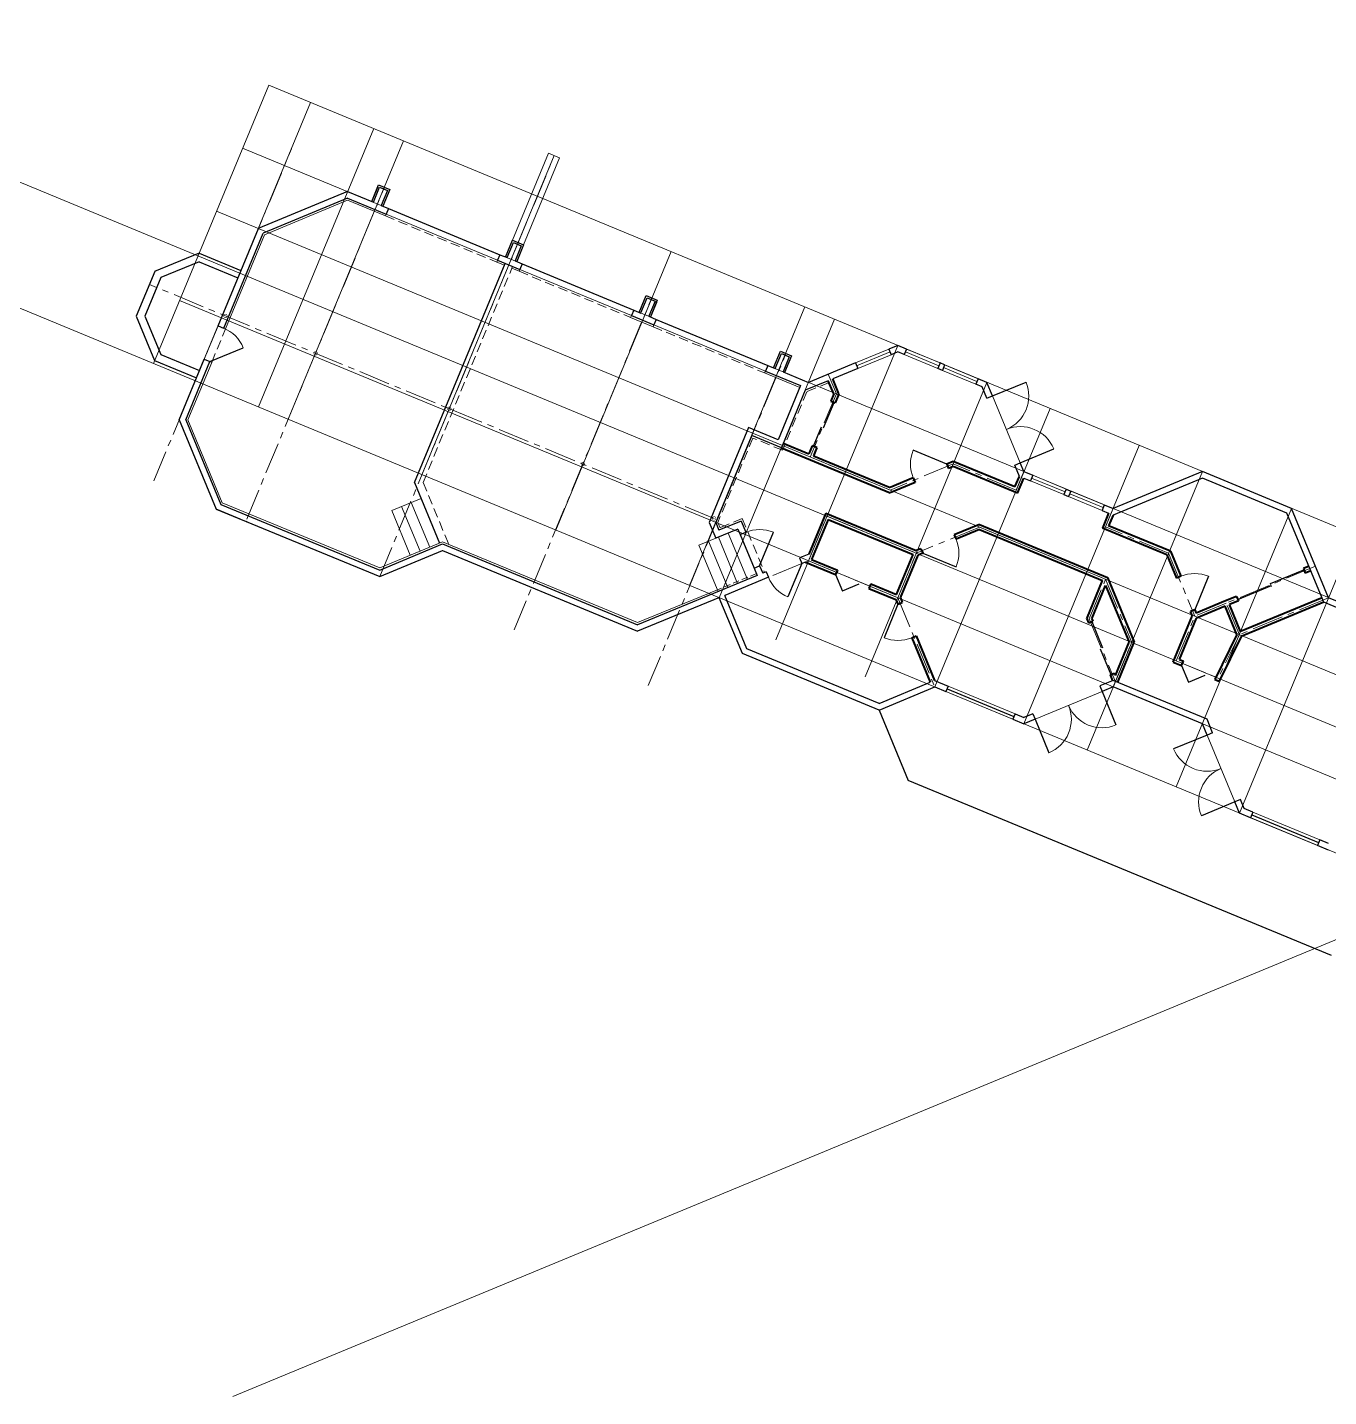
# Model space of a CAD drawing. Header units: inches. Extents: x 2775 to 35798, y 1675 to 10350.
# Drawn here: x 25642 to 26936, y 5112 to 6474 of the extents above; entities that cross this region are included whole.
import ezdxf

# ---------------------------------------------------------------- set-up
doc = ezdxf.new("R2010")
doc.units = ezdxf.units.IN
doc.header["$LTSCALE"] = 0.5
doc.header["$MEASUREMENT"] = 0
doc.linetypes.add('CENTER', pattern=[2, 1.25, -0.25, 0.25, -0.25])
doc.linetypes.add('HIDDEN', pattern=[0.375, 0.25, -0.125])
for name, color, linetype, lineweight in [('BALCONY', 3, 'CONTINUOUS', 30), ('DOORS', 7, 'CONTINUOUS', 30), ('FOUNDATION', 7, 'CONTINUOUS', 30), ('GRID', 1, 'CENTER', 20), ('INT WALLS', 7, 'CONTINUOUS', 40), ('LAYOUT', 6, 'CONTINUOUS', 9), ('STAIRS', 7, 'CONTINUOUS', 20), ('WALLS', 7, 'CONTINUOUS', 30)]:
    doc.layers.add(name, color=color, linetype=linetype, lineweight=lineweight)
doc.layers.add('LLMASONRY', color=12, linetype='CONTINUOUS')
doc.layers.add('LLWALLS', color=5, linetype='CONTINUOUS')

msp = doc.modelspace()

# ---------------------------------------------------------------- linework, layer by layer
at = {"layer": 'BALCONY', "color": 3, "ltscale": 50}
msp.add_line((26488.85165, 5795.10771), (26517.86667, 5725.11701), dxfattribs=at)
at = {"layer": 'BALCONY', "color": 3, "ltscale": 150}
msp.add_line((26938.67818, 5550.89151), (26517.86667, 5725.11701), dxfattribs=at)
at = {"layer": 'DOORS', "lineweight": 20, "ltscale": 75}
for p, q in [((25998.78836, 6288.36078), (26109.66138, 6242.45681)), ((26131.79238, 6233.29406), (26242.66539, 6187.39009)), ((26265.00782, 6178.13981), (26375.88084, 6132.23583))]:
    msp.add_line(p, q, dxfattribs=at)
at = {"layer": 'DOORS', "lineweight": 9, "ltscale": 50}
for p, q in [((25817.89586, 6143.98522), (25831.66704, 6177.24712)), ((26498.67004, 6154.10889), (26465.41086, 6140.33112)), ((26500.96633, 6148.5657), (26467.70716, 6134.78792)), ((26547.22132, 6134.80834), (26513.95944, 6148.57958)), ((26549.51653, 6140.35198), (26516.25464, 6154.12323)), ((26585.10291, 6119.12442), (26551.84103, 6132.89566)), ((26587.39812, 6124.66807), (26554.13623, 6138.43931)), ((26629.33748, 6041.03997), (26601.76489, 6107.55126)), ((26639.44645, 6023.1138), (26672.70836, 6009.34263)), ((26641.74165, 6028.65745), (26675.00356, 6014.88628)), ((26677.32807, 6007.42996), (26710.58998, 5993.65879)), ((26679.62327, 6012.97362), (26712.88518, 5999.20244)), ((26557.6274, 5819.05174), (26624.15124, 5791.50944)), ((26555.33274, 5813.50786), (26621.85656, 5785.96558)), ((26710.61338, 5813.52322), (26644.09495, 5785.96779)), ((26842.60635, 5703.77949), (26815.03372, 5770.29077)), ((26927.08866, 5666.08641), (26860.56485, 5693.62879)), ((26924.79398, 5660.54254), (26858.27007, 5688.08497))]:
    msp.add_line(p, q, dxfattribs=at)
at = {"layer": 'DOORS', "ltscale": 50}
for p, q in [((25823.43951, 6141.69002), (25856.69693, 6155.47204)), ((26601.76489, 6107.55126), (26635.02054, 6121.33756)), ((26433.73285, 6075.64965), (26444.18016, 6100.88332)), ((26423.78321, 6057.59277), (26431.69746, 6076.70826)), ((26556.13327, 6039.76813), (26522.87318, 6053.54361)), ((26629.33748, 6041.03997), (26662.59313, 6054.82627)), ((26370.17902, 5938.64909), (26383.8439, 5971.95447)), ((26532.32606, 5951.21554), (26565.52415, 5937.46574)), ((26412.15677, 5940.81326), (26398.28822, 5907.59217)), ((26445.60038, 5929.88014), (26452.49139, 5913.25144)), ((26816.51466, 5928.15906), (26802.74778, 5894.89543)), ((26878.10963, 5920.86445), (26911.36886, 5934.64219)), ((26468.74282, 5920.29865), (26452.11411, 5913.40764)), ((26845.75431, 5905.10807), (26879.01354, 5918.88582)), ((26507.59245, 5900.37617), (26493.82566, 5867.11278)), ((26700.35823, 5883.0851), (26711.12654, 5857.10951)), ((26708.77488, 5856.16126), (26719.45978, 5830.38689)), ((26789.65214, 5839.38623), (26796.51371, 5822.82856)), ((26796.51371, 5822.82856), (26813.07138, 5829.69013)), ((26556.48183, 5816.28409), (26623.00822, 5788.74795)), ((26710.61154, 5813.52747), (26724.39898, 5780.2723)), ((26644.09058, 5785.97821), (26657.87803, 5752.72304)), ((26815.03802, 5770.29255), (26781.77836, 5756.51594)), ((26842.61684, 5703.78384), (26809.35718, 5690.00723)), ((26859.41927, 5690.8611), (26925.94566, 5663.32496))]:
    msp.add_line(p, q, dxfattribs=at)
at = {"layer": 'DOORS', "lineweight": 20, "ltscale": 50}
for p, q in [((26499.81819, 6151.3373), (26466.55901, 6137.55952)), ((26548.36892, 6137.58016), (26515.10704, 6151.3514)), ((26586.25051, 6121.89624), (26552.98863, 6135.66749)), ((26640.59406, 6025.88565), (26673.85597, 6012.11447)), ((26678.47568, 6010.20181), (26711.73759, 5996.43063)), ((26879.2402, 5918.11313), (26877.88729, 5921.39202))]:
    msp.add_line(p, q, dxfattribs=at)
at = {"layer": 'DOORS', "lineweight": 9, "ltscale": 50}
for centre, radius, start, end in [((25823.43951, 6141.69002), 36, 22.50933614, 67.50933614), ((26601.76489, 6107.55126), 36, 292.51669847, 22.51669847), ((26629.33748, 6041.03997), 36, 22.51669847, 112.51669847), ((26556.13327, 6039.76813), 35.99996, 157.50190479, 202.50190479), ((26370.17902, 5938.64909), 35.99969, 67.69210922, 112.69210922), ((26532.32606, 5951.21554), 35.93286, 337.50190479, 22.50190479), ((26412.15677, 5940.81326), 35.99969, 202.34130884, 247.34130884), ((26802.74778, 5894.89543), 35.99995, 67.51670903, 112.51670903), ((26507.59245, 5900.37617), 35.99969, 247.51670903, 292.51670903), ((26644.09365, 5785.97082), 35.99786, 292.51867229, 22.5220786), ((26710.6139, 5813.53711), 36.008, 202.49660489, 292.50933995), ((26815.04317, 5770.30103), 36.008, 202.50933234, 292.5220674), ((26842.60945, 5703.78077), 35.99786, 112.49659369, 202.5)]:
    msp.add_arc(centre, radius, start, end, dxfattribs=at)
at = {"layer": 'FOUNDATION', "color": 7, "linetype": 'Continuous', "lineweight": 20, "ltscale": 50}
for p, q in [((25960.45082, 6302.06877), (25877.89821, 6267.87215)), ((25801.67579, 6083.77012), (25835.88529, 6001.18639))]:
    msp.add_line(p, q, dxfattribs=at)
at = {"layer": 'FOUNDATION', "color": 7, "lineweight": 20, "ltscale": 50}
for p, q in [((25960.45082, 6302.06877), (25998.0233, 6286.5129)), ((25839.0805, 6174.11469), (25877.89821, 6267.87215)), ((26108.89631, 6240.60892), (26116.39196, 6237.50555)), ((26123.78347, 6234.44529), (26131.02731, 6231.44618)), ((26241.90032, 6185.5422), (26264.24276, 6176.29192)), ((25801.67579, 6083.77012), (25825.33161, 6140.90665)), ((26375.11577, 6130.38795), (26410.12122, 6115.89489)), ((25835.88529, 6001.18639), (25992.35102, 5936.46673)), ((25992.35102, 5936.46673), (26054.88469, 5962.49166)), ((26054.88469, 5962.49166), (26248.85948, 5882.08911)), ((26328.10941, 5914.78857), (26248.85948, 5882.08911))]:
    msp.add_line(p, q, dxfattribs=at)
at = {"layer": 'FOUNDATION', "lineweight": 20, "ltscale": 50}
for p, q in [((25998.78836, 6288.36078), (25998.0233, 6286.5129)), ((26109.66138, 6242.45681), (26108.89631, 6240.60892)), ((26131.79238, 6233.29406), (26131.02731, 6231.44618)), ((26242.66539, 6187.39009), (26241.90032, 6185.5422)), ((26265.00782, 6178.13981), (26264.24276, 6176.29192)), ((25823.49351, 6141.66766), (25825.34139, 6140.9026)), ((26375.88084, 6132.23583), (26375.11577, 6130.38795))]:
    msp.add_line(p, q, dxfattribs=at)
at = {"layer": 'FOUNDATION', "color": 7, "linetype": 'HIDDEN', "lineweight": 9, "ltscale": 75}
for p, q in [((25998.0233, 6286.5129), (26108.89631, 6240.60892)), ((26131.02731, 6231.44618), (26241.90032, 6185.5422)), ((26264.24276, 6176.29192), (26375.11577, 6130.38795))]:
    msp.add_line(p, q, dxfattribs=at)
at = {"layer": 'FOUNDATION', "linetype": 'Continuous', "ltscale": 50}
for p, q in [((25812.82924, 6249.57718), (25768.54989, 6231.23489)), ((25812.83004, 6240.9183), (25774.75676, 6225.14681)), ((25750.27565, 6186.94921), (25768.58235, 6142.75576)), ((25758.93483, 6186.9493), (25774.7049, 6148.87944))]:
    msp.add_line(p, q, dxfattribs=at)
at = {"layer": 'FOUNDATION', "ltscale": 50}
for p, q in [((25812.82924, 6249.57718), (25854.46521, 6232.33893)), ((25812.83004, 6240.9183), (25851.40495, 6224.9474)), ((26026.84326, 6021.46533), (26117.15776, 6239.35313)), ((25768.63378, 6231.26964), (25750.27565, 6186.94921)), ((25774.75676, 6225.14681), (25758.93483, 6186.9493)), ((25768.58235, 6142.75576), (25810.23571, 6125.51031)), ((25774.7049, 6148.87944), (25813.29598, 6132.90185))]:
    msp.add_line(p, q, dxfattribs=at)
at = {"layer": 'FOUNDATION', "linetype": 'HIDDEN', "lineweight": 9, "ltscale": 75}
for q in [(26124.54929, 6236.29287), (26061.04117, 5959.9398)]:
    msp.add_line((26035.50412, 6021.46736), q, dxfattribs=at)
at = {"layer": 'FOUNDATION', "color": 7, "linetype": 'HIDDEN', "lineweight": 20, "ltscale": 75}
for p, q in [((25825.33161, 6140.90665), (25839.0805, 6174.11469)), ((26417.01063, 6111.62182), (26392.91786, 6053.42991)), ((26363.3517, 6065.67096), (26328.61907, 5981.78032)), ((26392.91786, 6053.42991), (26363.3517, 6065.67096)), ((26328.61907, 5981.78032), (26330.83541, 5976.43403))]:
    msp.add_line(p, q, dxfattribs=at)
at = {"layer": 'FOUNDATION', "linetype": 'HIDDEN', "lineweight": 20, "ltscale": 75}
for p, q in [((26439.18979, 6120.80965), (26417.01063, 6111.62182)), ((26352.90509, 5985.54024), (26330.83541, 5976.43403)), ((26352.90509, 5985.54024), (26375.09549, 5932.01202))]:
    msp.add_line(p, q, dxfattribs=at)
at = {"layer": 'FOUNDATION', "lineweight": 20, "ltscale": 75}
msp.add_line((26057.88022, 6096.3434), (26065.27051, 6093.28013), dxfattribs=at)
at = {"layer": 'FOUNDATION', "ltscale": 10}
msp.add_line((26026.84326, 6021.46533), (26051.84532, 5961.22676), dxfattribs=at)
at = {"layer": 'FOUNDATION', "color": 7, "linetype": 'HIDDEN', "lineweight": 20, "ltscale": 50}
msp.add_line((26366.93436, 5930.8082), (26328.10941, 5914.78857), dxfattribs=at)
at = {"layer": 'GRID', "ltscale": 50}
for p, q in [((25767.82438, 6023.11147), (25904.68818, 6353.30158)), ((25992.3526, 5927.80871), (26165.8735, 6346.43574)), ((25860.16382, 5984.83678), (25997.02762, 6315.02689)), ((26324.82928, 5985.69302), (25763.3201, 6218.43857)), ((26126.0115, 5874.767), (26262.8753, 6204.95711)), ((26259.47259, 5819.48447), (26396.33639, 6149.67458)), ((26446.44344, 6109.51536), (26438.32083, 6129.10894)), ((26392.74354, 6058.23722), (26499.86303, 6013.88732)), ((26562.58541, 6039.87023), (26499.86303, 6013.88732)), ((26625.34898, 6013.89828), (26562.58541, 6039.87023)), ((26625.34417, 6013.88666), (26632.9642, 6032.29151)), ((25992.3526, 5927.80871), (25829.75216, 5995.20659)), ((26721.66263, 5995.56838), (26714.05419, 5977.19152)), ((26418.79066, 5943.55049), (26437.15224, 5987.8997)), ((26437.15224, 5987.8997), (26525.85066, 5951.17651)), ((26588.66076, 5977.12305), (26525.81433, 5951.08876)), ((26588.66076, 5977.12305), (26714.14175, 5925.17108)), ((26776.82929, 5951.2148), (26714.05419, 5977.19152)), ((26054.91206, 5953.8379), (25992.34936, 5927.80089)), ((26507.48908, 5906.82733), (26525.81433, 5951.08876)), ((26776.82929, 5951.2148), (26802.8516, 5888.44319)), ((26412.15677, 5940.81326), (26379.07698, 5927.16415)), ((26418.79066, 5943.55049), (26415.68105, 5942.26742)), ((26418.79066, 5943.55049), (26507.48908, 5906.82733)), ((26922.92047, 5938.18213), (26834.16852, 5901.41633)), ((26697.91434, 5885.9766), (26714.14175, 5925.17108)), ((26714.14175, 5925.17108), (26740.1408, 5862.45556)), ((26507.48908, 5906.82733), (26544.27773, 5818.08488)), ((26834.16852, 5901.41633), (26802.8516, 5888.44319)), ((26847.1497, 5870.10277), (26834.16852, 5901.41633)), ((26935.90165, 5906.86857), (26847.1497, 5870.10277)), ((26697.91434, 5885.9766), (26723.88343, 5823.33334)), ((26784.46445, 5844.10456), (26802.8516, 5888.44319)), ((26847.1497, 5870.10277), (26826.01626, 5826.90116)), ((26721.7281, 5818.12752), (26740.11085, 5862.52781)), ((26784.46445, 5844.10456), (26826.01626, 5826.90116))]:
    msp.add_line(p, q, dxfattribs=at)
at = {"layer": 'GRID', "color": 1, "ltscale": 50}
msp.add_line((26446.44344, 6109.51536), (26420.46181, 6046.76123), dxfattribs=at)
at = {"layer": 'INT WALLS', "ltscale": 50}
for p, q in [((26443.86654, 6109.52962), (26438.42436, 6122.65738)), ((26449.01419, 6109.51595), (26442.81273, 6124.47528)), ((26440.91874, 6102.38003), (26445.30747, 6100.56299)), ((26393.65205, 6060.43159), (26419.17596, 6049.86411)), ((26391.83502, 6056.04286), (26499.86328, 6011.31671)), ((26426.94591, 6056.21384), (26422.55719, 6058.03087)), ((26423.56469, 6048.04708), (26499.86278, 6016.45794)), ((26562.58492, 6042.44074), (26556.13327, 6039.76813)), ((26556.13327, 6039.76813), (26557.95116, 6035.37976)), ((26562.5859, 6037.29972), (26557.95116, 6035.37976)), ((26522.87409, 6025.99043), (26499.86278, 6016.45794)), ((26524.69199, 6021.60207), (26499.86328, 6011.31671)), ((26522.87409, 6025.99043), (26524.69199, 6021.60207)), ((26624.06297, 6017.00075), (26628.43264, 6027.55493)), ((26626.63499, 6010.79581), (26632.86336, 6025.83935)), ((26435.86639, 5991.00257), (26418.9315, 5950.09928)), ((26438.43808, 5984.79682), (26421.89354, 5944.83633)), ((26435.86639, 5991.00257), (26525.93819, 5953.71078)), ((26438.43808, 5984.79682), (26522.74778, 5949.89067)), ((26588.66051, 5979.69366), (26563.70534, 5969.35592)), ((26588.66051, 5979.69366), (26715.95904, 5926.98919)), ((26717.17307, 5990.93324), (26710.95114, 5975.90527)), ((26721.51979, 5989.01476), (26717.15723, 5978.47777)), ((26563.68847, 5969.39665), (26565.52323, 5964.96755)), ((26588.66102, 5974.55244), (26565.52323, 5964.96755)), ((26588.66102, 5974.55244), (26711.03887, 5923.88523)), ((26530.44898, 5955.57939), (26525.93819, 5953.71078)), ((26532.32606, 5951.21554), (26527.6323, 5949.27114)), ((26530.43156, 5955.6199), (26532.32606, 5951.21554)), ((26778.64648, 5953.03315), (26788.9615, 5928.15103)), ((26415.68105, 5942.26742), (26445.60038, 5929.88014)), ((26421.89354, 5944.83633), (26447.41741, 5934.26887)), ((26506.20323, 5909.93021), (26522.74778, 5949.89067)), ((26510.05983, 5906.82791), (26527.6323, 5949.27114)), ((26775.0183, 5949.38152), (26784.5736, 5926.332)), ((26916.46776, 5938.07979), (26910.89477, 5935.77116)), ((26695.34359, 5885.97602), (26711.03887, 5923.88523)), ((26715.95904, 5926.98919), (26742.6816, 5862.5284)), ((26788.9615, 5928.15103), (26784.5736, 5926.332)), ((26910.897, 5935.77208), (26912.7149, 5931.38372)), ((26918.28678, 5933.69189), (26912.71267, 5931.38279)), ((26478.86233, 5916.10894), (26505.67179, 5905.00922)), ((26480.67936, 5920.49767), (26506.20323, 5909.93021)), ((26700.48509, 5885.97718), (26714.14316, 5918.96587)), ((26714.14316, 5918.96587), (26737.54009, 5862.52723)), ((26505.67179, 5905.00922), (26507.59245, 5900.37617)), ((26507.59245, 5900.37617), (26511.98035, 5902.19519)), ((26510.05983, 5906.82791), (26511.98035, 5902.19519)), ((26833.25957, 5903.61051), (26804.13627, 5891.54608)), ((26832.88385, 5898.31343), (26804.68441, 5886.63172)), ((26844.5728, 5870.11703), (26832.88385, 5898.31343)), ((26844.37632, 5908.21566), (26833.25957, 5903.61051)), ((26846.19421, 5903.8273), (26837.27221, 5900.13133)), ((26848.43437, 5873.20567), (26837.27221, 5900.13133)), ((26844.37632, 5908.21566), (26846.19421, 5903.8273)), ((26929.44894, 5906.76623), (26848.43437, 5873.20567)), ((26931.16507, 5902.3357), (26848.98252, 5868.2913)), ((26695.34359, 5885.97602), (26697.09951, 5881.74034)), ((26697.09653, 5881.73911), (26701.49034, 5883.55228)), ((26700.48509, 5885.97718), (26701.49034, 5883.55228)), ((26781.36031, 5842.81924), (26800.28054, 5888.44334)), ((26787.5686, 5845.38988), (26804.66237, 5886.60969)), ((26798.35988, 5893.0764), (26800.28054, 5888.44334)), ((26802.74778, 5894.89543), (26798.43328, 5893.11001)), ((26802.74778, 5894.89543), (26804.13627, 5891.54608)), ((26844.57686, 5870.24812), (26822.77195, 5825.67387)), ((26521.37863, 5867.12081), (26525.76653, 5868.93984)), ((26521.37863, 5867.12081), (26539.78606, 5822.71797)), ((26525.76653, 5868.93984), (26544.13155, 5824.63931)), ((26723.85627, 5829.47634), (26737.54009, 5862.52723)), ((26726.21766, 5822.76265), (26742.6816, 5862.5284)), ((26848.8437, 5868.16086), (26827.16924, 5823.85329)), ((26781.36031, 5842.81924), (26789.65214, 5839.38623)), ((26787.5686, 5845.38988), (26791.47589, 5843.77217)), ((26789.65214, 5839.38623), (26791.47589, 5843.77217)), ((26718.54785, 5830.01057), (26722.89169, 5831.80312)), ((26718.54785, 5830.01057), (26720.91896, 5824.28677)), ((26718.55244, 5830.01247), (26720.92502, 5824.28928)), ((26722.89169, 5831.80312), (26723.85627, 5829.47634)), ((26822.77195, 5825.67387), (26827.16924, 5823.85329))]:
    msp.add_line(p, q, dxfattribs=at)
at = {"layer": 'INT WALLS', "color": 7, "ltscale": 50}
for p, q in [((26443.86655, 6109.49994), (26440.91874, 6102.38003)), ((26449.01419, 6109.51595), (26445.30747, 6100.56299)), ((26422.55719, 6058.03087), (26419.17596, 6049.86411)), ((26426.94591, 6056.21384), (26423.56469, 6048.04708)), ((26624.06297, 6017.00075), (26562.58492, 6042.44074)), ((26626.63499, 6010.79581), (26562.5859, 6037.29972)), ((26778.64648, 5953.03315), (26717.15723, 5978.47777)), ((26774.99717, 5949.40263), (26710.95114, 5975.90527)), ((26447.41741, 5934.26887), (26445.60038, 5929.88014)), ((26480.67936, 5920.49767), (26478.86233, 5916.10894))]:
    msp.add_line(p, q, dxfattribs=at)
at = {"layer": 'INT WALLS', "lineweight": 20, "ltscale": 50}
for p, q in [((26912.49942, 5931.89088), (26911.14652, 5935.16977)), ((26879.22095, 5918.15978), (26877.86804, 5921.43867))]:
    msp.add_line(p, q, dxfattribs=at)
at = {"layer": 'LAYOUT', "color": 1, "ltscale": 150}
for p, q in [((28359.62517, 5191.96656), (25262.97267, 6474.0509)), ((28359.6247, 6153.88417), (25846.2926, 5112.34772))]:
    msp.add_line(p, q, dxfattribs=at)
at = {"layer": 'LAYOUT', "ltscale": 50}
for p, q in [((25882.0483, 6416.71311), (25767.33511, 6139.77098)), ((25808.98909, 6122.52565), (25923.65722, 6399.48644)), ((25871.75938, 6096.5373), (25986.42751, 6373.49809)), ((25901.32552, 6084.29624), (26015.99365, 6361.25703)), ((26034.37313, 6029.21147), (26165.73501, 6346.49308)), ((26167.42075, 5974.1267), (26282.08888, 6251.08749)), ((26300.46837, 5919.04193), (26415.13649, 6196.00272)), ((26330.0345, 5906.80087), (26444.70263, 6183.76166)), ((26386.25231, 5864.98614), (26507.47293, 6157.77332)), ((26474.95071, 5828.26293), (26596.17134, 6121.05014)), ((26544.2735, 5818.10101), (26658.94163, 6095.06179)), ((26632.97191, 5781.37783), (26747.64004, 6058.33861)), ((26695.74221, 5755.38948), (26810.41034, 6032.35027)), ((26784.44062, 5718.6663), (26899.10875, 5995.62709)), ((26847.21091, 5692.67796), (26961.87904, 5969.63874))]:
    msp.add_line(p, q, dxfattribs=at)
at = {"layer": 'LAYOUT', "ltscale": 150}
for p, q in [((27198.45549, 5871.69068), (25882.0483, 6416.71311)), ((27198.50834, 5547.23281), (25218.62946, 6366.94755)), ((27198.46747, 5798.17461), (25856.05644, 6353.96321)), ((27198.47944, 5724.65853), (25830.06458, 6291.21331)), ((27198.49637, 5620.74889), (25793.32697, 6202.52088))]:
    msp.add_line(p, q, dxfattribs=at)
at = {"layer": 'LLMASONRY', "color": 7, "linetype": 'Continuous', "lineweight": 30, "ltscale": 1.5}
for p, q in [((25984.50124, 6300.76707), (25990.40703, 6315.20223)), ((25984.50222, 6300.76948), (25991.327, 6317.39501)), ((25991.3269, 6317.39476), (26002.40958, 6312.79099)), ((26002.39935, 6312.79524), (25995.52908, 6296.20129)), ((26117.54885, 6245.6823), (26124.37451, 6262.30999)), ((26124.37451, 6262.30999), (26135.45719, 6257.70622)), ((26135.44696, 6257.71047), (26128.57669, 6241.11652)), ((26250.50929, 6190.63372), (26257.33407, 6207.25925)), ((26250.50929, 6190.63372), (26256.41508, 6205.06889)), ((26257.33396, 6207.25899), (26268.41664, 6202.65523)), ((26268.41664, 6202.65523), (26261.51032, 6186.02959)), ((26267.49352, 6200.45458), (26261.53713, 6186.06794)), ((26383.97038, 6135.35119), (26390.79516, 6151.97672)), ((26390.79505, 6151.97647), (26401.87773, 6147.3727)), ((26401.87773, 6147.3727), (26394.97141, 6130.74706))]:
    msp.add_line(p, q, dxfattribs=at)
at = {"layer": 'LLWALLS', "linetype": 'Continuous', "ltscale": 0.75, "const_width": 0.5}
for points in [[(25837.27811, 6187.05893, 1), (25840.77811, 6187.05893, 1)], [(25926.84572, 6149.93183, 1), (25930.34572, 6149.93183, 1)], [(26059.82537, 6094.81177, 1), (26063.32537, 6094.81177, 1)], [(26192.64951, 6039.75616, 1), (26196.14951, 6039.75616, 1)], [(26323.07928, 5985.69302, 1), (26326.57928, 5985.69302, 1)]]:
    msp.add_lwpolyline(points, format="xyb", close=True, dxfattribs=at)
at = {"layer": 'STAIRS', "lineweight": 20, "ltscale": 50}
for p, q in [((26004.35124, 5993.48456), (26033.45508, 6005.56412)), ((26326.4835, 5966.04151), (26309.72823, 5959.12809)), ((26329.14071, 5967.1379), (26348.28779, 5920.95085)), ((26338.84694, 5971.14281), (26357.99403, 5924.95576)), ((26309.72823, 5959.12809), (26328.87532, 5912.94103)), ((26319.43447, 5963.13299), (26338.58156, 5916.94594))]:
    msp.add_line(p, q, dxfattribs=at)
at = {"layer": 'STAIRS', "lineweight": 20, "ltscale": 10}
for p, q in [((26004.35124, 5993.48456), (26022.7633, 5949.12356)), ((26014.04911, 5997.50967), (26032.45731, 5953.15796)), ((26023.74697, 6001.53477), (26042.15131, 5957.19236))]:
    msp.add_line(p, q, dxfattribs=at)
at = {"layer": 'STAIRS', "lineweight": 30, "ltscale": 50}
msp.add_line((26350.85012, 5969.60697), (26364.63641, 5936.35137), dxfattribs=at)
at = {"layer": 'WALLS', "lineweight": 20, "ltscale": 50}
for p, q in [((26124.36316, 6262.31183), (26160.17003, 6348.79711)), ((26160.17003, 6348.79711), (26171.25822, 6344.20634)), ((26135.4416, 6257.69752), (26171.25822, 6344.20634))]:
    msp.add_line(p, q, dxfattribs=at)
at = {"layer": 'WALLS', "color": 4, "linetype": 'Continuous', "ltscale": 50}
for p, q in [((25960.45001, 6310.72765), (25871.69765, 6273.96285)), ((25960.45062, 6304.23349), (25876.36729, 6269.40279)), ((25792.98976, 6083.83485), (25829.76334, 5995.06127)), ((25799.51107, 6083.76992), (25834.3548, 5999.65511))]:
    msp.add_line(p, q, dxfattribs=at)
at = {"layer": 'WALLS', "color": 4, "ltscale": 50}
for p, q in [((25960.45001, 6310.72765), (25986.06951, 6300.12059)), ((25986.07986, 6300.1456), (25992.27396, 6315.10636)), ((25992.27396, 6315.10636), (26000.12747, 6311.85483)), ((26000.12747, 6311.85483), (25993.93337, 6296.89407)), ((25960.45062, 6304.23349), (25998.78836, 6288.36078)), ((25993.92301, 6296.86906), (26001.08356, 6293.90443)), ((26001.08356, 6293.90443), (25998.78836, 6288.36078)), ((25831.71126, 6177.22882), (25871.77453, 6273.9947)), ((25837.25491, 6174.93362), (25876.36729, 6269.40279)), ((26119.12748, 6245.06083), (26125.32158, 6260.02159)), ((26125.32158, 6260.02159), (26133.17508, 6256.77006)), ((26133.17508, 6256.77006), (26126.98098, 6241.8093)), ((26111.95657, 6248.00046), (26109.66138, 6242.45681)), ((26109.66138, 6242.45681), (26131.79238, 6233.29406)), ((26111.95657, 6248.00046), (26119.11712, 6245.03582)), ((26126.97063, 6241.78429), (26134.08758, 6238.83771)), ((26134.08758, 6238.83771), (26131.79238, 6233.29406)), ((26252.08693, 6190.00984), (26258.28103, 6204.9706)), ((26258.28103, 6204.9706), (26266.13453, 6201.71906)), ((26266.13453, 6201.71906), (26259.94043, 6186.75831)), ((26244.96059, 6192.93374), (26242.66539, 6187.39009)), ((26242.66539, 6187.39009), (26265.00782, 6178.13981)), ((26244.96059, 6192.93374), (26252.07754, 6189.98716)), ((26259.93104, 6186.73563), (26267.30302, 6183.68346)), ((26267.30302, 6183.68346), (26265.00782, 6178.13981)), ((25831.66704, 6177.24712), (25837.21069, 6174.95193)), ((26507.4772, 6157.7573), (26498.67004, 6154.10889)), ((26516.25464, 6154.12323), (26507.4772, 6157.7573)), ((25793.05528, 6083.86199), (25817.94008, 6143.96691)), ((25799.51107, 6083.76992), (25823.48373, 6141.67171)), ((25817.89586, 6143.98522), (25823.43951, 6141.69002)), ((26385.54802, 6134.72731), (26391.74212, 6149.68807)), ((26391.74212, 6149.68807), (26399.59562, 6146.43654)), ((26399.59562, 6146.43654), (26393.40152, 6131.47578)), ((26507.47784, 6151.26312), (26500.96633, 6148.5657)), ((26513.95944, 6148.57958), (26507.47784, 6151.26312)), ((26378.17604, 6137.77948), (26375.88084, 6132.23583)), ((26375.88084, 6132.23583), (26410.88629, 6117.74277)), ((26378.17604, 6137.77948), (26385.54802, 6134.72731)), ((26393.40152, 6131.47578), (26418.72513, 6120.99122)), ((26465.41086, 6140.33112), (26418.72519, 6120.99135)), ((26467.70716, 6134.78792), (26442.81273, 6124.47528)), ((26551.84103, 6132.89566), (26547.22132, 6134.80834)), ((26554.13623, 6138.43931), (26549.51653, 6140.35198)), ((26410.88629, 6117.74277), (26388.58658, 6063.8817)), ((26438.42436, 6122.65738), (26415.4797, 6113.15244)), ((26591.58452, 6116.44087), (26585.10291, 6119.12442)), ((26596.17556, 6121.03399), (26587.39812, 6124.66807)), ((26596.22228, 6105.25355), (26591.58452, 6116.44087)), ((26601.76489, 6107.55126), (26596.17556, 6121.03399)), ((26415.4797, 6113.15244), (26391.83504, 6056.04286)), ((26596.22228, 6105.25355), (26601.76489, 6107.55126)), ((26359.02043, 6076.12276), (26319.9597, 5981.77836)), ((26388.58658, 6063.8817), (26359.02043, 6076.12276)), ((26362.26888, 6068.28391), (26326.45424, 5981.77986)), ((26391.83502, 6056.04286), (26362.26888, 6068.28391)), ((26623.79487, 6038.74226), (26629.33748, 6041.03997)), ((26628.43264, 6027.55493), (26623.79487, 6038.74226)), ((26632.96419, 6032.29155), (26629.33748, 6041.03997)), ((26632.86336, 6025.83935), (26639.44645, 6023.1138)), ((26632.9642, 6032.29151), (26641.74165, 6028.65745)), ((26810.41515, 6025.84003), (26721.51979, 5989.01476)), ((26810.41461, 6032.33426), (26721.66263, 5995.56838)), ((26899.11302, 5995.61108), (26810.41458, 6032.33418)), ((26894.52199, 5991.01795), (26810.41515, 6025.84003)), ((26672.70836, 6009.34263), (26677.32807, 6007.42996)), ((26675.00356, 6014.88628), (26679.62327, 6012.97362)), ((25829.76334, 5995.06127), (25992.3526, 5927.80871)), ((25834.3548, 5999.65511), (25992.35337, 5934.30142)), ((26710.58998, 5993.65879), (26717.17307, 5990.93324)), ((26712.88518, 5999.20244), (26721.66263, 5995.56838)), ((26935.90165, 5906.86857), (26899.11302, 5995.61108)), ((26319.9597, 5981.77836), (26326.48731, 5966.03231)), ((26326.45422, 5981.77987), (26329.7322, 5973.87264)), ((26351.80188, 5982.97885), (26329.7322, 5973.87264)), ((26351.80188, 5982.97885), (26356.39273, 5971.90469)), ((26931.31062, 5902.27545), (26894.52199, 5991.01795)), ((26348.55318, 5975.14772), (26326.4835, 5966.04151)), ((26348.55318, 5975.14772), (26350.85012, 5969.60697)), ((26350.85012, 5969.60697), (26356.39273, 5971.90469)), ((25992.34936, 5927.80089), (26054.91206, 5953.8379)), ((25992.35337, 5934.30142), (26054.88623, 5960.32602)), ((26054.88623, 5960.32602), (26248.85774, 5879.92483)), ((26054.89087, 5953.82909), (26248.8525, 5873.43199)), ((26364.63641, 5936.35137), (26370.17902, 5938.64909)), ((26370.17902, 5938.64909), (26373.24669, 5931.24918)), ((26412.37313, 5947.39322), (26409.86825, 5946.35968)), ((26409.86825, 5946.35968), (26412.15677, 5940.81326)), ((26415.68105, 5942.26742), (26412.15677, 5940.81326)), ((26418.9315, 5950.09928), (26412.37313, 5947.39322)), ((26367.70026, 5928.96067), (26248.85774, 5879.92483)), ((26379.07698, 5927.16415), (26335.53362, 5909.19765)), ((26364.63641, 5936.35137), (26367.70026, 5928.96067)), ((26376.78847, 5932.71057), (26373.24667, 5931.24918)), ((26376.78847, 5932.71057), (26379.07698, 5927.16415)), ((26330.11145, 5906.9604), (26248.8525, 5873.43199)), ((26353.00161, 5851.35275), (26330.03873, 5906.78474)), ((26357.59349, 5855.94552), (26335.53362, 5909.19765)), ((27024.74626, 5863.59097), (26931.16507, 5902.3357)), ((27024.60007, 5870.14541), (26935.90165, 5906.86857)), ((26488.85018, 5801.60224), (26357.59349, 5855.94552)), ((26488.85165, 5795.10771), (26353.00161, 5851.35275)), ((26488.85018, 5801.60224), (26539.78606, 5822.71797)), ((26488.85165, 5795.10771), (26544.27773, 5818.08488)), ((26544.13155, 5824.63931), (26557.6274, 5819.05174)), ((26544.27773, 5818.08488), (26555.33272, 5813.50787)), ((26557.62917, 5819.05602), (26555.33449, 5813.51216)), ((26708.31577, 5819.07089), (26710.61154, 5813.52747)), ((26721.72746, 5824.62169), (26708.31755, 5819.0666)), ((26721.7281, 5818.12752), (26710.61338, 5813.52322)), ((26815.01756, 5785.99748), (26721.72746, 5824.62169)), ((26810.42652, 5781.40436), (26721.7281, 5818.12752)), ((26624.15556, 5791.51988), (26621.86088, 5785.97602)), ((26624.15124, 5791.50944), (26632.97555, 5787.85599)), ((26641.79911, 5791.51117), (26632.97555, 5787.85599)), ((26641.79481, 5791.52162), (26644.09058, 5785.97821)), ((26621.85656, 5785.96558), (26632.97619, 5781.36181)), ((26644.09495, 5785.96779), (26632.97619, 5781.36181)), ((26815.03372, 5770.29077), (26810.42652, 5781.40436)), ((26820.57607, 5772.5891), (26815.01756, 5785.99748)), ((26820.58041, 5772.59078), (26815.03802, 5770.29255)), ((26848.15924, 5706.08207), (26842.61684, 5703.78384)), ((26851.80622, 5697.25507), (26848.14874, 5706.07772)), ((26847.21519, 5692.66195), (26842.60635, 5703.77949)), ((26858.27007, 5688.08497), (26847.21519, 5692.66195)), ((26860.56485, 5693.62879), (26851.80622, 5697.25507)), ((26860.56661, 5693.63304), (26858.27193, 5688.08917)), ((26927.093, 5666.09689), (26924.79832, 5660.55303)), ((26935.91296, 5662.43294), (26927.08866, 5666.08641)), ((26935.9136, 5655.93877), (26924.79398, 5660.54254))]:
    msp.add_line(p, q, dxfattribs=at)
at = {"layer": 'WALLS', "color": 4, "lineweight": 25, "ltscale": 50}
for p, q in [((26001.08356, 6293.90443), (26111.95657, 6248.00046)), ((26134.08758, 6238.83771), (26244.96059, 6192.93374)), ((26267.30302, 6183.68346), (26378.17604, 6137.77948))]:
    msp.add_line(p, q, dxfattribs=at)
at = {"layer": 'WALLS', "color": 4, "ltscale": 75}
for p, q in [((26498.67004, 6154.10889), (26500.96633, 6148.5657)), ((26516.25464, 6154.12323), (26513.95944, 6148.57958)), ((26465.41086, 6140.33112), (26467.70716, 6134.78792)), ((26549.51653, 6140.35198), (26547.22132, 6134.80834)), ((26554.13623, 6138.43931), (26551.84103, 6132.89566)), ((26587.39812, 6124.66807), (26585.10291, 6119.12442)), ((26641.74166, 6028.65747), (26639.44646, 6023.11382)), ((26675.00356, 6014.88628), (26672.70836, 6009.34263)), ((26679.62327, 6012.97361), (26677.32807, 6007.42996)), ((26712.88517, 5999.20242), (26710.58997, 5993.65877))]:
    msp.add_line(p, q, dxfattribs=at)

doc.saveas('drawing.dxf')
